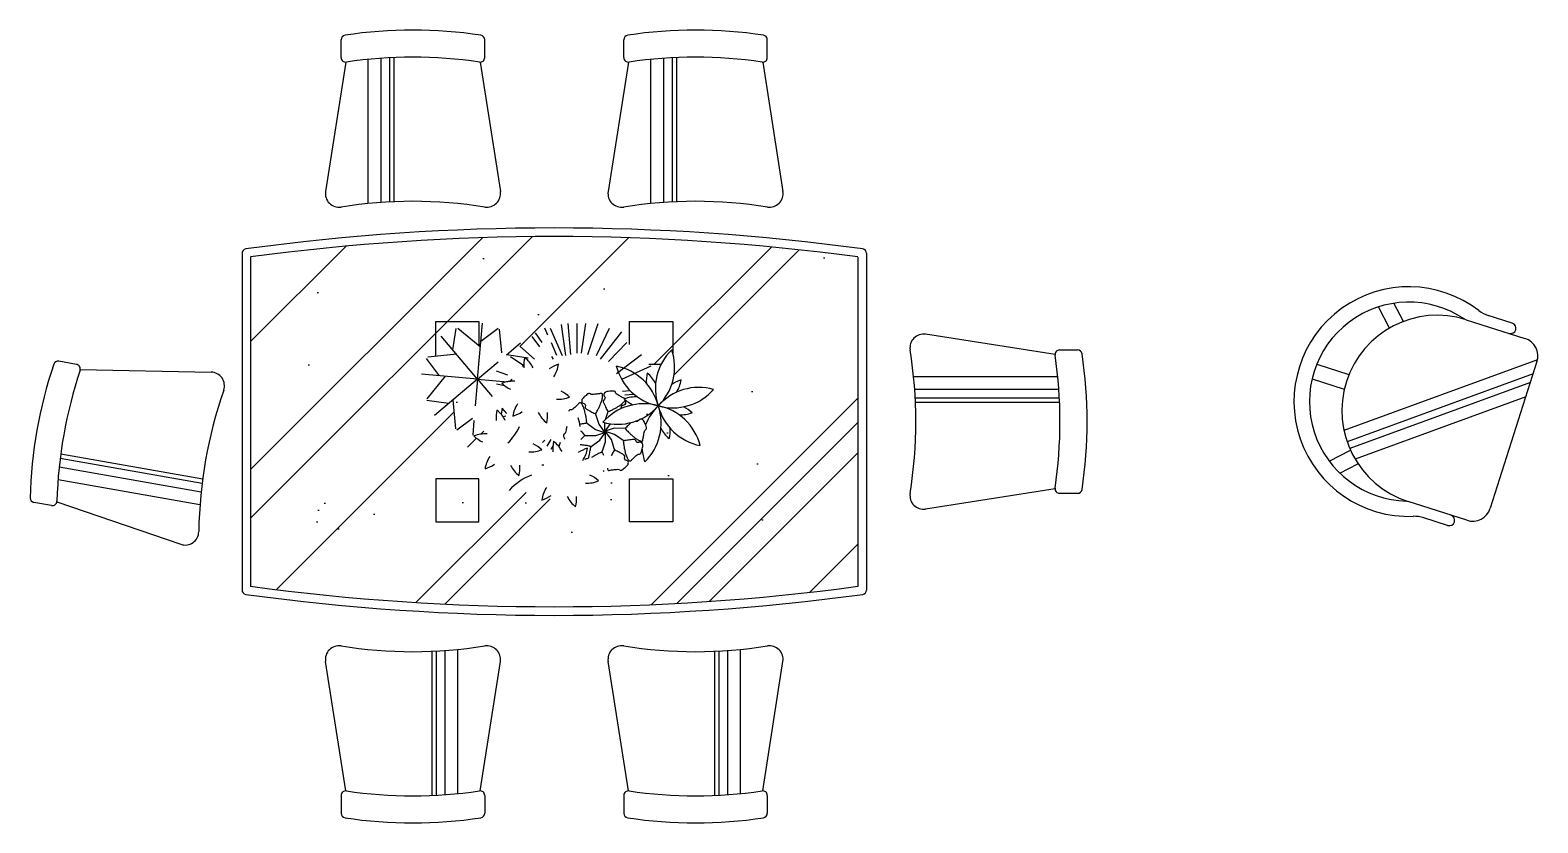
# Model space of a CAD drawing. Header units: inches. Extents: x 3.4 to 45.9, y 14.3 to 39.1.
# Drawn here: x 31.526 to 35.027, y 21.453 to 23.294 of the extents above; entities that cross this region are included whole.
import ezdxf

# ---------------------------------------------------------------- set-up
doc = ezdxf.new("R2010")
doc.units = ezdxf.units.IN
doc.header["$MEASUREMENT"] = 0
for name, color, linetype in [('02', 2, 'Continuous'), ('4', 4, 'Continuous'), ('8', 8, 'Continuous')]:
    doc.layers.add(name, color=color, linetype=linetype)

msp = doc.modelspace()

# ---------------------------------------------------------------- hatches: boundary and pattern name
at = {"layer": '8'}
h = msp.add_hatch(dxfattribs=at)
h.set_pattern_fill('AR-SAND', color=256, scale=0.01, style=0)
h.set_pattern_definition([(37.5, (43.30127, 19.66843), (-0.016, 0.489413), [0, -0.38608, 0, -0.4318, 0, -0.41275]), (7.5, (43.30127, 19.66843), (0.449523, 0.716825), [0, -0.20828, 0, -0.34798, 0, -0.13335]), (327.5, (42.98885, 19.66843), (0.790992, 0.001437), [0, -0.127, 0, -0.4572, 0, -0.5969]), (317.5, (42.98885, 19.66843), (0.763556, 0.22293), [0, -0.0635, 0, -0.29972, 0, -0.3429])])
h.paths.add_polyline_path([(33.4481, 22.7585, 0.375849), (33.4394, 22.7684, 0.066467), (32.0467, 22.7684, 0.375849), (32.0381, 22.7585), (32.0381, 22.0109, 0.375849), (32.0467, 22.001, 0.066467), (33.4394, 22.001, 0.375849), (33.4481, 22.0109)])

# ---------------------------------------------------------------- linework, layer by layer
at = {"layer": '02'}
for p, q in [((32.3104, 23.2261), (32.3104, 22.8914)), ((32.3404, 23.2287), (32.3404, 22.894)), ((32.3604, 23.2299), (32.3604, 22.8952)), ((32.3704, 23.2304), (32.3704, 22.8957)), ((32.9667, 23.2261), (32.9667, 22.8914)), ((32.9967, 23.2287), (32.9967, 22.894)), ((33.0167, 23.2299), (33.0167, 22.8952)), ((33.0267, 23.2304), (33.0267, 22.8957)), ((32.0381, 22.1606), (32.6919, 22.8144)), ((32.0381, 22.2737), (32.5764, 22.812)), ((32.0381, 22.5707), (32.2598, 22.7924)), ((32.6637, 22.5599), (32.9156, 22.8118)), ((32.9745, 22.5172), (33.2477, 22.7904)), ((32.0381, 22.7672), (32.0381, 22.0021)), ((33.0211, 22.4931), (33.3119, 22.7838)), ((33.4481, 22.7672), (33.4481, 22.0021)), ((32.4681, 22.6172), (32.5681, 22.6172)), ((32.4681, 22.5364), (32.4681, 22.6172)), ((32.5681, 22.6172), (32.5681, 22.5613)), ((32.9181, 22.6172), (33.0181, 22.6172)), ((32.9181, 22.5641), (32.9181, 22.6172)), ((33.0181, 22.6172), (33.0181, 22.5442)), ((32.5649, 22.4836), (32.4807, 22.5836)), ((32.5079, 22.5513), (32.5152, 22.6014)), ((32.5714, 22.5586), (32.5191, 22.6014)), ((32.5649, 22.4836), (32.5761, 22.6139)), ((32.5725, 22.5718), (32.6131, 22.6021)), ((32.6213, 22.5449), (32.6159, 22.5993)), ((32.6913, 22.5824), (32.7087, 22.5584)), ((32.7147, 22.5684), (32.6993, 22.5907)), ((32.7285, 22.5854), (32.7213, 22.6018)), ((32.7333, 22.6018), (32.7613, 22.5382)), ((32.7593, 22.6101), (32.7693, 22.5382)), ((32.7813, 22.541), (32.7753, 22.6128)), ((32.7953, 22.6128), (32.7953, 22.5437)), ((32.8153, 22.6128), (32.8053, 22.5437)), ((32.8213, 22.541), (32.8453, 22.6128)), ((32.8413, 22.5382), (32.8713, 22.6018)), ((32.8993, 22.5935), (32.8493, 22.5299)), ((32.6323, 22.5402), (32.665, 22.5678)), ((32.6973, 22.5296), (32.6633, 22.5603)), ((32.7493, 22.5382), (32.7363, 22.5677)), ((32.8693, 22.5244), (32.9113, 22.5686)), ((32.4767, 22.4911), (32.4464, 22.5317)), ((32.5165, 22.5412), (32.4492, 22.5345)), ((32.5649, 22.4836), (32.6127, 22.5237)), ((32.6327, 22.5406), (32.6828, 22.5333)), ((32.6723, 22.5147), (32.6413, 22.5354)), ((32.6695, 22.5131), (32.6723, 22.5165)), ((32.6814, 22.5276), (32.6828, 22.5294)), ((32.7413, 22.5299), (32.7373, 22.5357)), ((32.8873, 22.4967), (32.9453, 22.541)), ((32.9673, 22.5133), (32.8993, 22.4829)), ((32.9907, 22.5172), (32.9647, 22.5172)), ((32.5649, 22.4836), (32.4346, 22.4948)), ((32.4899, 22.49), (32.4471, 22.4377)), ((32.5649, 22.4836), (32.4649, 22.3993)), ((32.5649, 22.4836), (32.5596, 22.4214)), ((32.5649, 22.4836), (32.6348, 22.4776)), ((32.5649, 22.4836), (32.5989, 22.4432)), ((32.6352, 22.4926), (32.6093, 22.5023)), ((32.64, 22.4771), (32.6452, 22.4835)), ((33.9121, 22.4892), (33.5774, 22.4892)), ((32.6281, 22.468), (32.6093, 22.4718)), ((32.9013, 22.4553), (32.9191, 22.4569)), ((32.907, 22.4472), (32.9279, 22.4487)), ((32.9683, 21.9595), (33.4481, 22.4392)), ((33.9147, 22.4592), (33.58, 22.4592)), ((32.0981, 21.9944), (32.5102, 22.4064)), ((32.4972, 22.4265), (32.4471, 22.4338)), ((32.5073, 22.4351), (32.514, 22.3678)), ((32.622, 22.4158), (32.6199, 22.4018)), ((32.6217, 22.4161), (32.632, 22.4038)), ((33.9159, 22.4392), (33.5812, 22.4392)), ((33.9164, 22.4292), (33.5817, 22.4292)), ((32.5533, 22.3923), (32.5168, 22.365)), ((32.5567, 22.3872), (32.5537, 22.3532)), ((32.6308, 22.3977), (32.6244, 22.3959)), ((33.0278, 21.9624), (33.4481, 22.3826)), ((32.542, 22.3251), (32.5629, 22.346)), ((32.5723, 22.3554), (32.5793, 22.3624)), ((32.7213, 22.3419), (32.716, 22.3359)), ((32.7266, 22.3278), (32.7361, 22.3432)), ((32.7567, 22.3364), (32.7534, 22.3271)), ((31.5959, 22.3), (31.9255, 22.2418)), ((31.5972, 22.3099), (31.9268, 22.2518)), ((32.7413, 22.3309), (32.7352, 22.3198)), ((33.1031, 21.967), (33.4481, 22.3119)), ((31.5936, 22.2801), (31.9232, 22.2219)), ((32.8569, 22.2713), (32.8579, 22.269)), ((31.5909, 22.2501), (31.9205, 22.192)), ((32.4218, 21.9645), (32.6775, 22.2202)), ((32.4888, 21.9608), (32.7335, 22.2055)), ((33.3365, 21.9883), (33.4481, 22.0998)), ((32.4594, 21.5165), (32.4594, 21.8512)), ((32.4694, 21.517), (32.4694, 21.8517)), ((32.4894, 21.5182), (32.4894, 21.8529)), ((32.5194, 21.5208), (32.5194, 21.8555)), ((33.1157, 21.5165), (33.1157, 21.8512)), ((33.1257, 21.517), (33.1257, 21.8517)), ((33.1457, 21.5182), (33.1457, 21.8529)), ((33.1757, 21.5208), (33.1757, 21.8555))]:
    msp.add_line(p, q, dxfattribs=at)
for points in [[(32.8085, 22.4379, 0.140055), (32.8069, 22.4344, 0.119553), (32.8072, 22.4299, 0.293579), (32.8104, 22.4273, -0.235359), (32.8146, 22.4247, -0.234609), (32.815, 22.419, 0.351004), (32.8162, 22.4152, 0.01693), (32.8196, 22.413, 0.009878), (32.8255, 22.4096, 0.004806), (32.8349, 22.4046, 0.022853), (32.8369, 22.4037, 0.057638), (32.8382, 22.4033, 0.10407), (32.8389, 22.4034, 0.196471), (32.8398, 22.404, 0.020902), (32.8445, 22.4127, 0.004661), (32.8479, 22.4199, 0.005472), (32.8507, 22.4261, 0.033035), (32.8534, 22.4336, 0.031263), (32.8553, 22.4418, 0.11624), (32.8547, 22.449, 0.357725), (32.8525, 22.4504, 0.022444), (32.85, 22.45, -0.014631), (32.8462, 22.4494, -0.005093), (32.8373, 22.4482, -0.007829), (32.8316, 22.4476, -0.221049), (32.8265, 22.4494, 0.319906), (32.8227, 22.45, 0.042624), (32.8212, 22.4491, 0.013715), (32.8169, 22.4458, 0.017394), (32.8117, 22.4413, 0.026171)], [(32.9486, 22.3294, 0.140055), (32.9479, 22.3332, 0.119553), (32.9449, 22.3366, 0.293579), (32.9409, 22.3368, -0.235359), (32.9359, 22.3365, -0.234609), (32.9322, 22.3408, 0.351004), (32.929, 22.3433, 0.01693), (32.925, 22.343, 0.009878), (32.9182, 22.3423, 0.004806), (32.9077, 22.3408, 0.022853), (32.9055, 22.3404, 0.057638), (32.9043, 22.3399, 0.10407), (32.9037, 22.3395, 0.196471), (32.9034, 22.3384, 0.020902), (32.9047, 22.3286, 0.004661), (32.9061, 22.3208, 0.005472), (32.9075, 22.3141, 0.033035), (32.9097, 22.3065, 0.031263), (32.9131, 22.2988, 0.11624), (32.9177, 22.2933, 0.357725), (32.9204, 22.2934, 0.022444), (32.9222, 22.2952, -0.014631), (32.9249, 22.2979, -0.005093), (32.9313, 22.3041, -0.007829), (32.9357, 22.308, -0.221049), (32.9408, 22.3095, 0.319906), (32.9442, 22.3112, 0.042624), (32.9449, 22.3128, 0.013715), (32.9465, 22.318, 0.017394), (32.948, 22.3248, 0.026171)]]:
    msp.add_lwpolyline(points, format="xyb", close=True, dxfattribs=at)
for points in [[(32.8638, 22.454, 0.140055), (32.8604, 22.4522, 0.119553), (32.8581, 22.4483, 0.293579), (32.8591, 22.4443, -0.235359), (32.8609, 22.4397, -0.234609), (32.858, 22.4349, 0.351004), (32.8566, 22.4311, 0.01693), (32.8581, 22.4274, 0.009878), (32.8609, 22.4211, 0.004806), (32.8656, 22.4116, 0.022853), (32.8667, 22.4096, 0.057638), (32.8675, 22.4086, 0.306134), (32.8692, 22.4082, 0.020902), (32.8781, 22.4125, 0.004661), (32.8851, 22.4163, 0.005472), (32.891, 22.4196, 0.033035), (32.8976, 22.4241, 0.031263), (32.9039, 22.4297, 0.112997), (32.9076, 22.4356, 0.357725)], [(32.9072, 22.438, 0.060606), (32.9068, 22.4383, 0.022444), (32.9045, 22.4394, -0.014631), (32.901, 22.4411, -0.005093), (32.8932, 22.4454, -0.007829), (32.8881, 22.4483, -0.221049), (32.8851, 22.4527, 0.319906), (32.8824, 22.4555, 0.042624), (32.8807, 22.4556, 0.013715), (32.8752, 22.4555, 0.017394), (32.8683, 22.4549, 0.026171), (32.8638, 22.454, 0.140055)], [(32.8023, 22.3793, 0.002054), (32.8037, 22.3795, 0.004806), (32.8142, 22.381, 0.022853), (32.8164, 22.3814, 0.057638), (32.8176, 22.3819, 0.307053), (32.8185, 22.3834, 0.020902), (32.8172, 22.3932, 0.004661), (32.8157, 22.401, 0.005472), (32.8143, 22.4077, 0.033035), (32.8121, 22.4153, 0.031263), (32.8088, 22.423, 0.11624), (32.8041, 22.4285, 0.357725), (32.8015, 22.4284, 0.022444), (32.7997, 22.4266, -0.014631), (32.797, 22.4238, -0.005093), (32.7905, 22.4177, -0.007829), (32.7862, 22.4138, -0.221049), (32.7811, 22.4123, 0.319906), (32.7776, 22.4106, 0.042624), (32.7769, 22.4089, 0.000474), (32.7769, 22.4088, 0.017394)], [(32.9102, 22.4335, 0.006859), (32.91, 22.4333, 0.293579), (32.9085, 22.4295, -0.49808), (32.902, 22.4225, 0.351004), (32.8987, 22.4202, 0.01693), (32.8977, 22.4163, 0.002943), (32.8973, 22.4143, 0.004806)], [(32.7721, 22.3734, -0.00461), (32.7706, 22.3654, -0.007829), (32.7694, 22.3598, -0.221049), (32.7661, 22.3555, 0.319906), (32.7643, 22.3521, 0.042624), (32.7647, 22.3504, 0.017314), (32.7672, 22.3437, 0.026171)], [(32.9216, 22.3827, 0.006785), (32.9182, 22.3795, 0.004806), (32.9105, 22.3721, 0.022853), (32.909, 22.3705, 0.057638), (32.9083, 22.3694, 0.10407), (32.9081, 22.3687, 0.196471), (32.9085, 22.3677, 0.020902), (32.9153, 22.3605, 0.004661), (32.9211, 22.355, 0.005472), (32.9261, 22.3504, 0.033035), (32.9324, 22.3456, 0.031263), (32.9396, 22.3413, 0.11624), (32.9467, 22.3396, 0.357725), (32.9487, 22.3412, 0.022444), (32.9491, 22.3437, -0.014631), (32.9496, 22.3475, -0.005093), (32.9513, 22.3563, -0.007829), (32.9525, 22.362, -0.221049), (32.9557, 22.3662, 0.319906), (32.9575, 22.3697, 0.042624), (32.9571, 22.3714, 0.031471), (32.9526, 22.3829, 0.026171), (32.9504, 22.387, 0.140055)], [(32.9504, 22.387, 0.140055), (32.9476, 22.3896, 0.119553), (32.9432, 22.3906, 0.293579), (32.9397, 22.3884, -0.235359), (32.9359, 22.3852, -0.172561), (32.9317, 22.3858, 0.351004)], [(32.8047, 22.3433, 0.004169), (32.8113, 22.3496, 0.022853), (32.8128, 22.3513, 0.057638), (32.8135, 22.3524, 0.306146), (32.8134, 22.3541, 0.020902), (32.8065, 22.3613, 0.001538), (32.8046, 22.3631, 0.005472)], [(32.814, 22.2964, -0.279461), (32.8198, 22.2993, 0.351004), (32.8231, 22.3016, 0.01693), (32.8241, 22.3054, 0.009878), (32.8255, 22.3122, 0.004806), (32.8274, 22.3226, 0.022853), (32.8276, 22.3248, 0.057638), (32.8276, 22.3262, 0.307477), (32.8264, 22.3275, 0.020902), (32.8167, 22.3293, 0.004661), (32.8088, 22.3303, 0.004598), (32.8031, 22.3309, 0.033035)], [(32.8585, 22.3057, 0.002298), (32.8563, 22.3102, 0.022853), (32.8552, 22.3122, 0.057638), (32.8544, 22.3132, 0.306569), (32.8527, 22.3136, 0.020902), (32.8437, 22.3093, 0.004661), (32.8367, 22.3055, 0.005472), (32.8308, 22.3021, 0.003399), (32.8301, 22.3017, 0.031263)], [(32.9134, 22.2838, 0.140055), (32.915, 22.2874, 0.119553), (32.9146, 22.2918, 0.293579), (32.9114, 22.2944, -0.498066), (32.9068, 22.3028, 0.351004), (32.9057, 22.3066, 0.01693), (32.9023, 22.3088, 0.009878), (32.8963, 22.3122, 0.004806), (32.887, 22.3172, 0.022853), (32.8849, 22.3181, 0.057638), (32.8837, 22.3185, 0.307029), (32.8821, 22.3178, 0.020902), (32.8773, 22.309, 0.002656), (32.8754, 22.305, 0.005472)], [(32.8664, 22.2765, 0.060379), (32.8671, 22.2728, 0.357725), (32.8693, 22.2713, 0.022444), (32.8718, 22.2717, -0.014631), (32.8757, 22.2724, -0.005093), (32.8845, 22.2736, -0.007829), (32.8903, 22.2742, -0.221049), (32.8953, 22.2724, 0.319906), (32.8991, 22.2717, 0.042624), (32.9006, 22.2726, 0.031083), (32.9102, 22.2805, 0.026171), (32.9134, 22.2838, 0.140055)]]:
    msp.add_lwpolyline(points, format="xyb", dxfattribs=at)
for points in [[(32.8381, 22.4045), (32.8463, 22.3786), (32.8606, 22.3589)], [(32.8681, 22.4096), (32.8612, 22.3889)], [(32.8168, 22.3828), (32.8387, 22.3666), (32.8618, 22.3591)], [(32.8729, 22.3798), (32.8589, 22.3606)], [(32.9095, 22.3691), (32.8823, 22.3693), (32.8591, 22.3618)], [(32.8595, 22.3824), (32.8595, 22.3595)], [(32.8124, 22.3526), (32.8396, 22.3524), (32.8627, 22.36)], [(32.8265, 22.3257), (32.8486, 22.3415), (32.8629, 22.3612)], [(32.8538, 22.3122), (32.8624, 22.338), (32.8624, 22.3623)], [(32.9051, 22.339), (32.8832, 22.3552), (32.86, 22.3627)], [(32.8838, 22.3173), (32.8756, 22.3432), (32.8612, 22.3629)]]:
    msp.add_lwpolyline(points, dxfattribs=at)
for points in [[(32.4681, 22.1521), (32.5681, 22.1521), (32.5681, 22.2521), (32.4681, 22.2521)], [(33.0181, 22.1521), (32.9181, 22.1521), (32.9181, 22.2521), (33.0181, 22.2521)]]:
    msp.add_lwpolyline(points, close=True, dxfattribs=at)
for centre, radius, start, end in [((32.7431, 17.5534), 5.2613, 82.2993, 97.7007), ((33.1035, 22.4618), 0.1257, 134.2822, 198.7404), ((32.8968, 22.5114), 0.1257, 314.2822, 18.7404), ((32.7477, 22.5162), 0.0754, 166.3014, 184.863), ((32.6267, 22.4757), 0.0754, 27.0592, 50.7596), ((32.7744, 22.4457), 0.0754, 106.3014, 124.863), ((32.6788, 22.5302), 0.0754, 327.0592, 350.7596), ((32.8627, 22.3904), 0.1257, 14.2822, 78.7404), ((33.009, 22.5447), 0.1257, 194.2822, 258.7404), ((32.6479, 22.4033), 0.0754, 87.0592, 110.7596), ((33.0322, 22.4798), 0.0754, 166.3014, 184.863), ((32.9112, 22.4393), 0.0754, 27.0592, 50.7596), ((33.0589, 22.4093), 0.0754, 106.3014, 124.863), ((32.9633, 22.4938), 0.0754, 327.0592, 350.7596), ((32.6733, 22.5283), 0.0754, 226.3014, 244.863), ((32.7521, 22.5123), 0.0754, 267.0592, 290.7596), ((32.7267, 22.3873), 0.0754, 46.3014, 64.863), ((32.9324, 22.3669), 0.0754, 87.0592, 110.7596), ((33.079, 22.3386), 0.1257, 74.2822, 138.7404), ((33.0185, 22.5424), 0.1257, 254.2822, 318.7404), ((32.6832, 22.3938), 0.0754, 166.3014, 184.863), ((32.5623, 22.3532), 0.0754, 27.0592, 50.7596), ((32.7211, 22.3854), 0.0754, 147.0592, 170.7596), ((32.6256, 22.4699), 0.0754, 286.3014, 304.863), ((32.7732, 22.44), 0.0754, 207.0592, 230.7596), ((32.6523, 22.3994), 0.0754, 346.3014, 4.863), ((32.9505, 22.3005), 0.1257, 74.2822, 138.7404), ((32.89, 22.5043), 0.1257, 254.2822, 318.7404), ((32.9578, 22.492), 0.0754, 226.3014, 244.863), ((32.8655, 22.3811), 0.1257, 314.2822, 18.7404), ((33.0722, 22.3315), 0.1257, 134.2822, 158.7593), ((32.96, 22.2982), 0.1257, 14.2822, 78.7404), ((33.1063, 22.4524), 0.1257, 194.2822, 258.7404), ((33.0366, 22.476), 0.0754, 267.0592, 290.7596), ((33.0112, 22.3509), 0.0754, 46.3014, 64.863), ((32.5478, 22.4253), 0.1257, 314.2822, 335.5555), ((32.6794, 22.3529), 0.1257, 9.4389, 18.7404), ((33.0577, 22.4036), 0.0754, 207.0592, 230.7596), ((32.9368, 22.3631), 0.0754, 346.3014, 4.863), ((32.5834, 22.2809), 0.0754, 87.0592, 110.7596), ((32.6088, 22.4059), 0.0754, 226.3014, 244.863), ((32.8148, 22.3213), 0.0754, 166.3014, 184.863), ((32.6939, 22.2808), 0.0754, 27.0592, 50.7596), ((33.0722, 22.3315), 0.1257, 176.3083, 178.3655), ((32.6567, 22.263), 0.0754, 147.0592, 170.7596), ((32.6876, 22.3899), 0.0754, 267.0592, 290.7596), ((32.6622, 22.2649), 0.0754, 46.3014, 64.863), ((32.8416, 22.2508), 0.0754, 106.3014, 124.863), ((32.746, 22.3353), 0.0754, 327.0592, 350.7596), ((33.0722, 22.3315), 0.1257, 185.048, 198.7404), ((32.5611, 22.3475), 0.0754, 286.3014, 304.863), ((32.7088, 22.3175), 0.0754, 207.0592, 230.7596), ((32.5878, 22.277), 0.0754, 346.3014, 4.863), ((32.715, 22.2084), 0.0754, 87.0592, 90.6512), ((32.7331, 22.142), 0.1257, 109.9395, 138.7404), ((32.7883, 22.1906), 0.0754, 147.0592, 170.7596), ((32.8192, 22.3174), 0.0754, 267.0592, 290.7596), ((32.7939, 22.1924), 0.0754, 46.3014, 64.863), ((32.6927, 22.275), 0.0754, 286.3014, 304.863), ((32.8404, 22.2451), 0.0754, 207.0592, 230.7596), ((32.7194, 22.2045), 0.0754, 346.3014, 4.863), ((32.7431, 27.2159), 5.2612, 262.2993, 277.7007)]:
    msp.add_arc(centre, radius, start, end, dxfattribs=at)
at = {"layer": '4'}
for p, q in [((32.2484, 23.2304), (32.2484, 23.2721)), ((32.5815, 23.2304), (32.5815, 23.2721)), ((32.9047, 23.2304), (32.9047, 23.2721)), ((33.2377, 23.2304), (33.2377, 23.2721)), ((32.2589, 23.2199), (32.212, 22.9193)), ((32.5709, 23.2199), (32.6179, 22.9193)), ((32.9152, 23.2199), (32.8682, 22.9193)), ((33.2272, 23.2199), (33.2741, 22.9193)), ((32.0181, 22.776), (32.0181, 21.9934)), ((33.4681, 22.776), (33.4681, 21.9934)), ((34.6823, 22.602), (34.6568, 22.6513)), ((34.7146, 22.6174), (34.6927, 22.6597)), ((34.8607, 22.6214), (34.9969, 22.578)), ((34.9673, 22.6137), (34.9118, 22.6314)), ((33.9059, 22.5407), (33.6053, 22.5876)), ((33.9164, 22.5512), (33.9581, 22.5512)), ((31.6338, 22.5177), (31.5927, 22.525)), ((34.5134, 22.5183), (34.5883, 22.4944)), ((35.026, 22.5286), (34.5765, 22.3642)), ((35.0248, 22.5241), (34.9162, 22.1835)), ((31.6423, 22.5055), (31.9464, 22.4996)), ((34.5025, 22.4843), (34.5775, 22.4604)), ((35.0157, 22.4956), (34.5839, 22.3376)), ((35.0094, 22.4757), (34.5899, 22.3223)), ((34.9988, 22.4425), (34.6025, 22.2976)), ((34.5425, 22.2928), (34.5917, 22.3182)), ((34.5669, 22.2651), (34.6092, 22.287)), ((31.576, 22.1897), (31.5348, 22.197)), ((31.5881, 22.1983), (31.876, 22.0998)), ((33.9059, 22.2287), (33.6053, 22.1817)), ((33.9164, 22.2182), (33.9581, 22.2182)), ((34.8623, 22.1556), (34.726, 22.1991)), ((34.8174, 22.1437), (34.7619, 22.1614)), ((32.2589, 21.527), (32.212, 21.8276)), ((32.5709, 21.527), (32.6179, 21.8276)), ((32.9152, 21.527), (32.8682, 21.8276)), ((33.2272, 21.527), (33.2741, 21.8276)), ((32.2484, 21.5165), (32.2484, 21.4748)), ((32.5815, 21.5165), (32.5815, 21.4748)), ((32.9047, 21.5165), (32.9047, 21.4748)), ((33.2377, 21.5165), (33.2377, 21.4748))]:
    msp.add_line(p, q, dxfattribs=at)
for centre, radius, start, end in [((32.2589, 23.2721), 0.0105, 98.5454, 180), ((32.4149, 22.2338), 1.0605, 81.4546, 98.5454), ((32.571, 23.2721), 0.0105, 0, 81.4546), ((32.9152, 23.2721), 0.0105, 98.5454, 180), ((33.0712, 22.2338), 1.0605, 81.4546, 98.5454), ((33.2272, 23.2721), 0.0105, 0, 81.4546), ((32.2589, 23.2304), 0.0105, 180, 278.3766), ((32.4149, 22.1708), 1.0605, 81.6234, 98.3766), ((32.571, 23.2304), 0.0105, 261.6234, 0), ((32.9152, 23.2304), 0.0105, 180, 278.3766), ((33.0712, 22.1708), 1.0605, 81.6234, 98.3766), ((33.2272, 23.2304), 0.0105, 261.6234, 0), ((32.2431, 22.9145), 0.0315, 171.1193, 279.071), ((32.4149, 21.8381), 1.0585, 80.929, 99.071), ((32.5868, 22.9145), 0.0315, 260.929, 8.8807), ((32.8993, 22.9145), 0.0315, 171.1193, 279.071), ((33.0712, 21.8381), 1.0585, 80.929, 99.071), ((33.243, 22.9145), 0.0315, 260.929, 8.8807), ((32.7431, 17.5534), 5.2813, 82.2043, 97.7957), ((32.0281, 22.776), 0.01, 97.7957, 180), ((33.4581, 22.776), 0.01, 0, 82.2043), ((34.7274, 22.4313), 0.2668, 52.4574, 272.1672), ((34.7274, 22.4313), 0.231, 55.8939, 268.7303), ((34.7934, 22.4103), 0.2216, 72.3121, 252.3121), ((34.9335, 22.6995), 0.0715, 232.4572, 252.3121), ((33.6005, 22.5565), 0.0315, 81.1193, 189.071), ((34.9635, 22.6018), 0.0125, 252.3121, 72.3121), ((32.5241, 22.3847), 1.0585, 350.929, 9.071), ((33.9164, 22.5407), 0.0105, 90, 188.3766), ((33.9581, 22.5407), 0.0105, 8.5454, 90), ((34.9839, 22.5371), 0.0429, 342.3121, 72.3121), ((32.5863, 22.1807), 1.0605, 161.4546, 178.5454), ((31.5908, 22.5146), 0.0105, 80, 161.4546), ((31.632, 22.5074), 0.0105, 341.6234, 80), ((32.8568, 22.3847), 1.0605, 351.6234, 8.3766), ((32.9198, 22.3847), 1.0605, 351.4546, 8.5454), ((32.6484, 22.1697), 1.0605, 161.6234, 178.3766), ((31.9458, 22.4681), 0.0315, 340.929, 88.8807), ((32.976, 22.112), 1.0585, 160.929, 179.071), ((33.9164, 22.2287), 0.0105, 171.6234, 270), ((31.5367, 22.2073), 0.0105, 178.5454, 260), ((31.5778, 22.2001), 0.0105, 260, 358.3766), ((33.6005, 22.2128), 0.0315, 170.929, 278.8807), ((33.9581, 22.2287), 0.0105, 270, 351.4546), ((34.7402, 22.0933), 0.0715, 72.3121, 92.167), ((34.8212, 22.1556), 0.0125, 252.3121, 72.3121), ((34.8753, 22.1965), 0.0429, 252.3121, 342.3121), ((31.8862, 22.1296), 0.0315, 251.1193, 359.071), ((32.0281, 21.9934), 0.01, 180, 262.2043), ((33.4581, 21.9934), 0.01, 277.7957, 0), ((32.7431, 27.2159), 5.2812, 262.2043, 277.7957), ((32.2431, 21.8324), 0.0315, 80.929, 188.8807), ((32.4149, 22.9088), 1.0585, 260.929, 279.071), ((32.5868, 21.8324), 0.0315, 351.1193, 99.071), ((32.8993, 21.8324), 0.0315, 80.929, 188.8807), ((33.0712, 22.9088), 1.0585, 260.929, 279.071), ((33.243, 21.8324), 0.0315, 351.1193, 99.071), ((32.2589, 21.5165), 0.0105, 81.6234, 180), ((32.4149, 22.5761), 1.0605, 261.6234, 278.3766), ((32.571, 21.5165), 0.0105, 0, 98.3766), ((32.9152, 21.5165), 0.0105, 81.6234, 180), ((33.0712, 22.5761), 1.0605, 261.6234, 278.3766), ((33.2272, 21.5165), 0.0105, 0, 98.3766), ((32.2589, 21.4748), 0.0105, 180, 261.4546), ((32.4149, 22.5131), 1.0605, 261.4546, 278.5454), ((32.571, 21.4748), 0.0105, 278.5454, 0), ((32.9152, 21.4748), 0.0105, 180, 261.4546), ((33.0712, 22.5131), 1.0605, 261.4546, 278.5454), ((33.2272, 21.4748), 0.0105, 278.5454, 0)]:
    msp.add_arc(centre, radius, start, end, dxfattribs=at)

doc.saveas('drawing.dxf')
